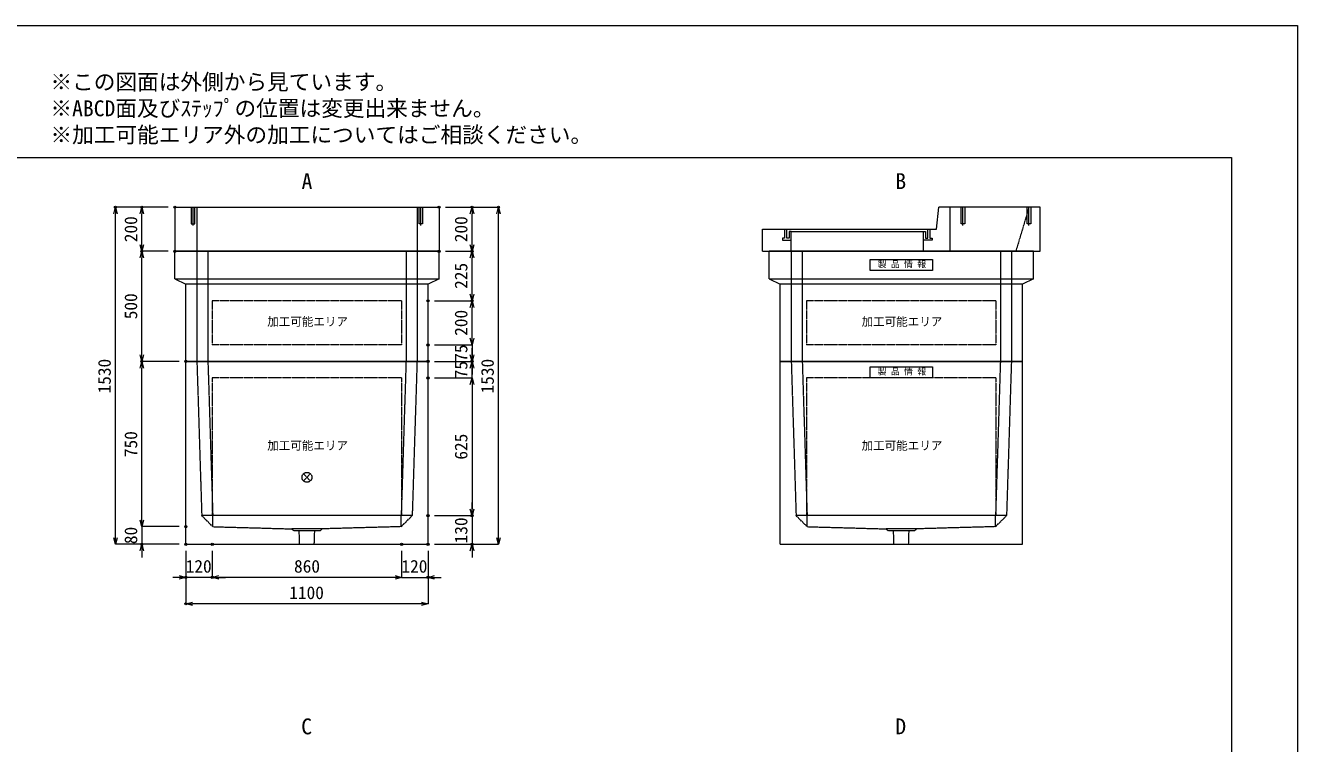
# Model space of a CAD drawing. Units: millimetres, scale not verified. Extents: x -4455 to 4455, y -3150 to 3150.
# Drawn here: x -1324 to 4455, y -109 to 3150 of the extents above; entities that cross this region are included whole.
import ezdxf
from ezdxf.enums import TextEntityAlignment as Align

# ---------------------------------------------------------------- set-up
doc = ezdxf.new("R2010")
doc.units = ezdxf.units.MM
doc.header["$LTSCALE"] = 20
doc.header["$PDMODE"] = 32
doc.header["$PDSIZE"] = 10
doc.linetypes.add('LONG_DASHED1', pattern=[7, 6, -1])
doc.linetypes.add('LONG_DOUBLE_CHAIN', pattern=[21.8, 18, -1, 0.6, -0.6, 0.6, -1])
for name, color, linetype, lineweight in [('0-0_D-TTL', 7, 'Continuous', 9), ('0-1_Defpoints', 7, 'Continuous', 9), ('0-3_D-TTL-TXT', 7, 'Continuous', 9), ('0-4_D-STR-TXT', 7, 'Continuous', 9), ('0-5_D-STR-DIM', 3, 'Continuous', 9), ('0-6_0', 7, 'Continuous', 9), ('0-7_D-STR', 7, 'Continuous', 9), ('0-9_D-STR-STR4', 134, 'LONG_DASHED1', 9), ('0-A_D-STR-STR2', 1, 'LONG_DASHED1', 9), ('0-B_D-STR-STR1', 7, 'LONG_DASHED1', 9), ('0-C_D-STR-STR5', 1, 'LONG_DOUBLE_CHAIN', 9)]:
    doc.layers.add(name, color=color, linetype=linetype, lineweight=lineweight)
doc.styles.add('ＭＳ ゴシック', font='')
doc.styles.get('ＭＳ ゴシック').set_extended_font_data('MS Gothic')

# ---------------------------------------------------------------- blocks, each defined once
blk = doc.blocks.new('A$C4DE05FD1')
at = {"layer": '0-0_D-TTL', "color": 134}
for p, q in [((4000, 76000), (114800, 76000)), ((114800, 76000), (114800, 4000))]:
    blk.add_line(p, q, dxfattribs=at)
at = {"layer": '0-1_Defpoints', "color": 134}
for p, q in [((0, 84000), (118800, 84000)), ((118800, 84000), (118800, 0))]:
    blk.add_line(p, q, dxfattribs=at)
at = {"layer": '0-3_D-TTL-TXT', "style": 'ＭＳ ゴシック'}
for s, p in [('※この図面は外側から見ています。', (43260.9, 79815.7)), ('※ABCD面及びｽﾃｯﾌﾟの位置は変更出来ません。', (43260.9, 78215.7)), ('※加工可能エリア外の加工についてはご相談ください。', (43260.9, 76615.7))]:
    blk.add_text(s, height=962.2, dxfattribs=at).set_placement(p, align=Align.BOTTOM_LEFT)
blk = doc.blocks.new('_Open30')
at = {"layer": '0-6_0'}
blk.add_line((0, 0), (-20, 0), dxfattribs=at)
blk.add_lwpolyline([(-20, 5.36), (0, 0), (-20, -5.36)], dxfattribs=at)
blk = doc.blocks.new('A$C31CA379A')
at = {"layer": '0-4_D-STR-TXT', "style": 'ＭＳ ゴシック'}
for s, p in [('A', (-325.9, -2190.5)), ('B', (35638.6, -2190.5)), ('C', (-351.4, -35190.5)), ('D', (35638.6, -35190.5))]:
    blk.add_text(s, height=962.2, dxfattribs=at).set_placement(p, align=Align.BOTTOM_LEFT)
blk = doc.blocks.new('A$C41797729')
at = {"layer": '0-7_D-STR'}
for p, q in [((-12000, 4000), (12000, 4000)), ((-12000, 4000), (-12000, 0)), ((12000, 4000), (12000, 0)), ((-12000, 0), (12000, 0))]:
    blk.add_line(p, q, dxfattribs=at)
at = {"layer": '0-7_D-STR', "linetype": 'LONG_DASHED1'}
for p, q in [((-10000, 4000), (-10000, 0)), ((10000, 4000), (10000, 0))]:
    blk.add_line(p, q, dxfattribs=at)
at = {"layer": '0-A_D-STR-STR2'}
for p, q in [((-10350, 2340), (-10350, 4000)), ((10350, 2340), (10350, 4000))]:
    blk.add_line(p, q, dxfattribs=at)
for points in [[(-10510, 4000), (-10510, 2500), (-10190, 2500), (-10190, 4000)], [(10510, 4000), (10510, 2500), (10190, 2500), (10190, 4000)]]:
    blk.add_lwpolyline(points, dxfattribs=at)
blk = doc.blocks.new('A$C2D6F68EE')
at = {"layer": '0-7_D-STR'}
for p, q in [((3200, 2000), (3400, 4000)), ((12600, 4000), (3400, 4000)), ((12600, 0), (12600, 4000)), ((-12600, 2000), (3200, 2000)), ((-12600, 0), (-12600, 2000)), ((-12600, 0), (12600, 0))]:
    blk.add_line(p, q, dxfattribs=at)
at = {"layer": '0-7_D-STR', "linetype": 'LONG_DASHED1'}
for p, q in [((4400, 4000), (4400, 0)), ((11600, 4000), (10400, 0)), ((-10000, 0), (-10000, 1800)), ((2000, 1800), (2000, 0))]:
    blk.add_line(p, q, dxfattribs=at)
at = {"layer": '0-9_D-STR-STR4'}
for points in [[(-10600, 2000), (-10600, 1200), (-10800, 1200), (-10800, 1000), (-10000, 1000)], [(-10000, 1800), (-10200, 1800), (-10200, 1200), (-10400, 1200), (-10400, 2000)], [(-10000, 1800), (2000, 1800), (2200, 1800)], [(2600, 2000), (2600, 1200), (2800, 1200), (2800, 1000), (2000, 1000)], [(2200, 1800), (2200, 1200), (2400, 1200), (2400, 2000)]]:
    blk.add_lwpolyline(points, dxfattribs=at)
at = {"layer": '0-A_D-STR-STR2'}
for p, q in [((5595.6, 2340), (5595.6, 4000)), ((11600, 2340), (11600, 4000))]:
    blk.add_line(p, q, dxfattribs=at)
for points in [[(5755.6, 4000), (5755.6, 2500), (5435.6, 2500), (5435.6, 4000)], [(11760, 4000), (11760, 2500), (11440, 2500), (11440, 4000)]]:
    blk.add_lwpolyline(points, dxfattribs=at)
blk = doc.blocks.new('A$C737D46CD')
at = {"layer": '0-B_D-STR-STR1', "linetype": 'Continuous'}
blk.add_lwpolyline([(-2820, 0), (2820, 0), (2820, -1000), (-2820, -1000)], close=True, dxfattribs=at)
at = {"layer": '0-B_D-STR-STR1', "style": 'ＭＳ ゴシック'}
blk.add_text('製 品 情 報', height=577.3, dxfattribs=at).set_placement((-2149.6, -882.5), align=Align.BOTTOM_LEFT)
blk = doc.blocks.new('A$C531455C1')
at = {"layer": '0-7_D-STR'}
for p, q in [((-11000, 0), (11000, 0)), ((-11000, -16600), (-11000, 0)), ((11000, -16600), (11000, 0)), ((-11000, -16600), (11000, -16600))]:
    blk.add_line(p, q, dxfattribs=at)
at = {"layer": '0-7_D-STR', "linetype": 'LONG_DASHED1'}
for p, q in [((-10000, 0), (-9560, -14000)), ((-9000, 0), (-8560, -14000)), ((9000, 0), (8560, -14000)), ((10000, 0), (9560, -14000)), ((-8560, -15000), (-9560, -14000)), ((9560, -14000), (-9560, -14000)), ((-8560, -15000), (-8560, -14000)), ((-8560, -15000), (-1400, -15200)), ((8560, -15000), (1400, -15200)), ((8560, -15000), (9560, -14000)), ((8560, -15000), (8560, -14000)), ((-1200, -15380), (-1400, -15200)), ((1400, -15200), (-1400, -15200)), ((1200, -15380), (-1200, -15380)), ((-666, -16600), (-705, -15380)), ((666, -16600), (705, -15380)), ((1200, -15380), (1400, -15200))]:
    blk.add_line(p, q, dxfattribs=at)
at = {"layer": '0-C_D-STR-STR5'}
for p, q in [((8600, -1500), (8600, -14000)), ((8600, -14000), (-8600, -14000))]:
    blk.add_line(p, q, dxfattribs=at)
blk.add_lwpolyline([(8600, -1500), (-8600, -1500), (-8600, -14000)], dxfattribs=at)
at = {"layer": '0-B_D-STR-STR1'}
blk.add_blockref('A$C737D46CD', (0, -500), dxfattribs=at)
blk = doc.blocks.new('A$Cab405fa5')
at = {"layer": '0-7_D-STR'}
for p, q in [((12000, 10000), (-12000, 10000)), ((-12000, 7500), (-12000, 10000)), ((12000, 7500), (12000, 10000)), ((-12000, 7500), (-11000, 7000)), ((-12000, 7500), (12000, 7500)), ((-11000, 0), (-11000, 7000)), ((11000, 7000), (-11000, 7000)), ((12000, 7500), (11000, 7000)), ((11000, 0), (11000, 7000)), ((11000, 0), (-11000, 0))]:
    blk.add_line(p, q, dxfattribs=at)
at = {"layer": '0-7_D-STR', "linetype": 'LONG_DASHED1'}
for p, q in [((-10000, 10000), (-10000, 0)), ((-9000, 10000), (-9000, 0)), ((9000, 10000), (9000, 0)), ((10000, 10000), (10000, 0))]:
    blk.add_line(p, q, dxfattribs=at)
at = {"layer": '0-C_D-STR-STR5'}
for p, q in [((8600, 5500), (8600, 1500)), ((8600, 1500), (-8600, 1500))]:
    blk.add_line(p, q, dxfattribs=at)
blk.add_lwpolyline([(8600, 5500), (-8600, 5500), (-8600, 1500)], dxfattribs=at)
blk = doc.blocks.new('A$Ca88be350')
at = {"layer": '0-7_D-STR'}
for p, q in [((12000, 10000), (-12000, 10000)), ((-12000, 7500), (-12000, 10000)), ((12000, 7500), (12000, 10000)), ((-12000, 7500), (-11000, 7000)), ((-12000, 7500), (12000, 7500)), ((-11000, 0), (-11000, 7000)), ((11000, 7000), (-11000, 7000)), ((12000, 7500), (11000, 7000)), ((11000, 0), (11000, 7000)), ((11000, 0), (-11000, 0))]:
    blk.add_line(p, q, dxfattribs=at)
at = {"layer": '0-7_D-STR', "linetype": 'LONG_DASHED1'}
for p, q in [((-10000, 10000), (-10000, 0)), ((-9000, 10000), (-9000, 0)), ((9000, 10000), (9000, 0)), ((10000, 10000), (10000, 0))]:
    blk.add_line(p, q, dxfattribs=at)
at = {"layer": '0-C_D-STR-STR5'}
for p, q in [((8600, 5500), (8600, 1500)), ((8600, 1500), (-8600, 1500))]:
    blk.add_line(p, q, dxfattribs=at)
blk.add_lwpolyline([(8600, 5500), (-8600, 5500), (-8600, 1500)], dxfattribs=at)
at = {"layer": '0-B_D-STR-STR1'}
blk.add_blockref('A$C737D46CD', (0, 9250), dxfattribs=at)
blk = doc.blocks.new('A$C7CE826D1')
at = {"layer": '0-7_D-STR'}
for p, q in [((-11000, 0), (11000, 0)), ((-11000, -16600), (-11000, 0)), ((11000, -16600), (11000, 0)), ((-11000, -16600), (11000, -16600))]:
    blk.add_line(p, q, dxfattribs=at)
at = {"layer": '0-7_D-STR', "linetype": 'LONG_DASHED1'}
for p, q in [((-10000, 0), (-9560, -14000)), ((-9000, 0), (-8560, -14000)), ((9000, 0), (8560, -14000)), ((10000, 0), (9560, -14000)), ((-8560, -15000), (-9560, -14000)), ((9560, -14000), (-9560, -14000)), ((-8560, -15000), (-8560, -14000)), ((-8560, -15000), (-1400, -15200)), ((8560, -15000), (1400, -15200)), ((8560, -15000), (9560, -14000)), ((8560, -15000), (8560, -14000)), ((-1200, -15380), (-1400, -15200)), ((1400, -15200), (-1400, -15200)), ((1200, -15380), (-1200, -15380)), ((-666, -16600), (-705, -15380)), ((666, -16600), (705, -15380)), ((1200, -15380), (1400, -15200))]:
    blk.add_line(p, q, dxfattribs=at)
at = {"layer": '0-C_D-STR-STR5'}
for p, q in [((8600, -1500), (-8600, -1500)), ((-8600, -1500), (-8600, -14000)), ((8600, -1500), (8600, -14000)), ((8600, -14000), (-8600, -14000))]:
    blk.add_line(p, q, dxfattribs=at)
blk = doc.blocks.new('A$C1C640AAB')
at = {"layer": '0-C_D-STR-STR5'}
for p, q in [((-318.2, -318.2), (318.2, 318.2)), ((-318.2, 318.2), (318.2, -318.2))]:
    blk.add_line(p, q, dxfattribs=at)
blk.add_circle((0, 0), 450, dxfattribs=at)
blk = doc.blocks.new('A$Cc8208e51')
at = {"layer": '0-7_D-STR'}
blk.add_blockref('A$C7CE826D1', (0, 0), dxfattribs=at)
at = {"layer": '0-C_D-STR-STR5'}
blk.add_blockref('A$C1C640AAB', (0, -10520), dxfattribs=at)

msp = doc.modelspace()

# ---------------------------------------------------------------- linework, layer by layer
at = {"layer": '0-1_Defpoints'}
for p in [(-915, 2325), (-795, 2325), (-645, 2325), (555, 2325), (705, 2325), (825, 2325), (-795, 2125), (-645, 2125), (-645, 2125), (555, 2125), (555, 2125), (705, 2125), (505, 1900), (705, 1900), (505, 1700), (-795, 1625), (-595, 1625), (-595, 1625), (505, 1625), (505, 1625), (705, 1625), (705, 1625), (505, 1550), (505, 1550), (505, 925), (705, 925), (-595, 875), (-795, 795), (-595, 795), (-595, 795), (-475, 795), (385, 795), (505, 795), (505, 795), (705, 795), (-595, 645), (-475, 645), (505, 645), (-595, 525)]:
    msp.add_point(p, dxfattribs=at)
at = {"layer": '0-5_D-STR-DIM'}
for p, q in [((-675, 2325), (-915, 2325)), ((-675, 2325), (-795, 2325)), ((585, 2325), (705, 2325)), ((585, 2325), (825, 2325)), ((-915, 825), (-915, 2295)), ((-795, 2155), (-795, 2295)), ((705, 2155), (705, 2295)), ((825, 825), (825, 2295)), ((-675, 2125), (-795, 2125)), ((-675, 2125), (-795, 2125)), ((-795, 1655), (-795, 2095)), ((585, 2125), (705, 2125)), ((585, 2125), (705, 2125)), ((705, 1930), (705, 2095)), ((535, 1900), (705, 1900)), ((535, 1900), (705, 1900)), ((705, 1730), (705, 1870)), ((705, 1730), (705, 1760)), ((535, 1700), (705, 1700)), ((535, 1700), (705, 1700)), ((705, 1700), (705, 1625)), ((705, 1655), (705, 1685)), ((-625, 1625), (-795, 1625)), ((-625, 1625), (-795, 1625)), ((535, 1625), (705, 1625)), ((535, 1625), (705, 1625)), ((705, 1550), (705, 1625)), ((-795, 905), (-795, 1595)), ((705, 1595), (705, 1565)), ((535, 1550), (705, 1550)), ((535, 1550), (705, 1550)), ((705, 1520), (705, 1490)), ((705, 1520), (705, 955)), ((705, 955), (705, 985)), ((-795, 905), (-795, 935)), ((535, 925), (705, 925)), ((535, 925), (705, 925)), ((705, 925), (705, 795)), ((-625, 875), (-795, 875)), ((-625, 875), (-795, 875)), ((-795, 875), (-795, 795)), ((-625, 795), (-915, 795)), ((-625, 795), (-795, 795)), ((-795, 765), (-795, 735)), ((-595, 765), (-595, 525)), ((-595, 765), (-595, 645)), ((-475, 765), (-475, 645)), ((-475, 765), (-475, 645)), ((385, 765), (385, 645)), ((385, 765), (385, 645)), ((505, 765), (505, 645)), ((505, 765), (505, 525)), ((535, 795), (825, 795)), ((535, 795), (705, 795)), ((705, 765), (705, 735)), ((-625, 645), (-655, 645)), ((-475, 645), (-595, 645)), ((355, 645), (-445, 645)), ((-445, 645), (-415, 645)), ((355, 645), (325, 645)), ((385, 645), (505, 645)), ((535, 645), (565, 645)), ((475, 525), (-565, 525))]:
    msp.add_line(p, q, dxfattribs=at)

# ---------------------------------------------------------------- block references
at = {"layer": '0-0_D-TTL', "xscale": 0.075, "yscale": 0.075}
msp.add_blockref('A$C4DE05FD1', (-4455, -3150), dxfattribs=at)
at = {"layer": '0-4_D-STR-TXT', "xscale": 0.075, "yscale": 0.075}
msp.add_blockref('A$C31CA379A', (-45, 2550), dxfattribs=at)
at = {"layer": '0-5_D-STR-DIM', "xscale": 1.5, "yscale": 1.5}
for p, rotation in [((-915, 2325), 90), ((-795, 2325), 90), ((705, 2325), 90), ((825, 2325), 90), ((-795, 2125), 270), ((705, 2125), 270), ((-795, 2125), 90), ((705, 2125), 90), ((705, 1900), 270), ((705, 1900), 90), ((705, 1700), 270), ((705, 1700), 270), ((-795, 1625), 270), ((-795, 1625), 90), ((705, 1625), 270), ((705, 1625), 90), ((705, 1550), 90), ((705, 1550), 90), ((705, 925), 270), ((705, 925), 270), ((-795, 875), 270), ((-795, 875), 270), ((-915, 795), 270), ((825, 795), 270), ((-795, 795), 90), ((705, 795), 90), ((-475, 645), 180), ((-475, 645), 180), ((505, 645), 180), ((-595, 525), 180)]:
    msp.add_blockref('_Open30', p, dxfattribs=dict(at, rotation=rotation))
for p in [(-595, 645), (385, 645), (385, 645), (505, 525)]:
    msp.add_blockref('_Open30', p, dxfattribs=at)
at = {"layer": '0-7_D-STR', "xscale": 0.05, "yscale": 0.05}
for name, p in [('A$C41797729', (-45, 2125)), ('A$C2D6F68EE', (2655, 2125)), ('A$Cab405fa5', (-45, 1625)), ('A$Ca88be350', (2655, 1625)), ('A$Cc8208e51', (-45, 1625)), ('A$C531455C1', (2655, 1625))]:
    msp.add_blockref(name, p, dxfattribs=at)

# ---------------------------------------------------------------- texts
at = {"layer": '0-5_D-STR-DIM', "style": 'ＭＳ ゴシック'}
for s, p in [('200', (-798.9, 2166.2)), ('200', (701.1, 2166.2)), ('225', (701.1, 1954.48)), ('500', (-798.9, 1816.35)), ('200', (701.1, 1741.2)), ('75', (701.1, 1623.38)), ('1530', (-918.9, 1479.72)), ('75', (701.1, 1548.38)), ('1530', (821.1, 1479.72)), ('750', (-798.9, 1190.6)), ('625', (701.1, 1179.18)), ('80', (-798.9, 795.85)), ('130', (701.1, 799.22))]:
    msp.add_text(s, height=57.77, rotation=90, dxfattribs=at).set_placement(p, align=Align.BOTTOM_LEFT)
for s, p in [('120', (-595.78, 648.9)), ('860', (-103.65, 648.9)), ('120', (384.22, 648.9)), ('1100', (-125.28, 528.9))]:
    msp.add_text(s, height=57.77, dxfattribs=at).set_placement(p, align=Align.BOTTOM_LEFT)
at = {"layer": '0-C_D-STR-STR5', "style": 'ＭＳ ゴシック'}
for p in [(-225.48, 1774.75), (2474.52, 1774.75), (-225.48, 1212.25), (2474.52, 1212.25)]:
    msp.add_text('加工可能エリア', height=38.42, dxfattribs=at).set_placement(p, align=Align.BOTTOM_LEFT)

doc.saveas('drawing.dxf')
